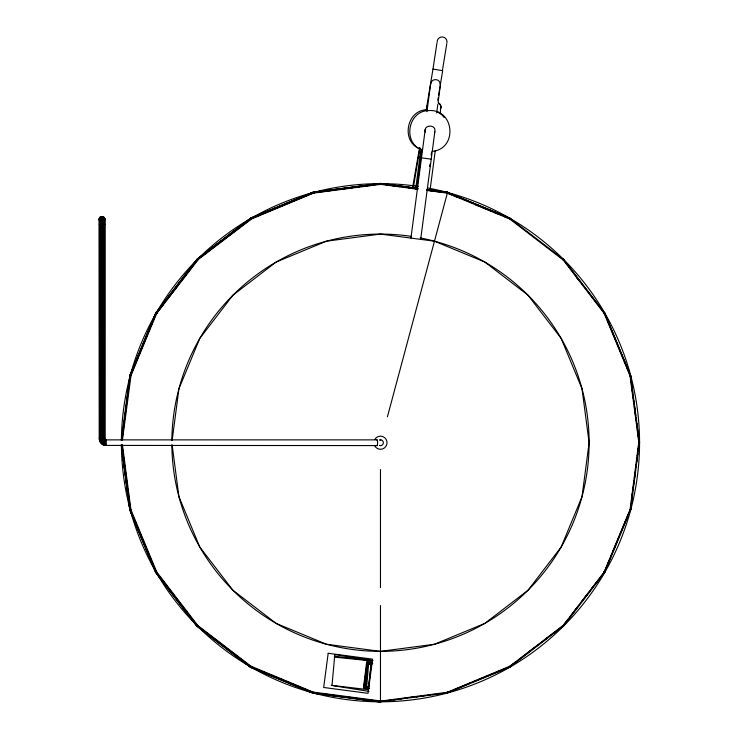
<?xml version="1.0" encoding="UTF-8"?>
<svg xmlns="http://www.w3.org/2000/svg" width="739" height="739" viewBox="0 0 739 739"><rect width="100%" height="100%" fill="white"/><g stroke="black" fill="none" stroke-linecap="round" stroke-linejoin="round"><path stroke-width="1.11" d="M106.259 440.13L105.88 440.074A1.58 1.58 0 0 1 104.624 438.615L104.652 220.351C106.277 216.564 99.608 214.873 99.192 218.956L99.294 439.816A7.039 7.039 0 0 0 104.753 445.414L377.149 445.58M105.88 440.989L105.695 440.961A2.494 2.494 0 0 1 103.719 438.661L103.728 217.054M105.88 440.453L105.806 440.444A1.958 1.958 0 0 1 104.254 438.633L104.254 217.571M104.836 218.901L104.827 438.596A1.376 1.376 0 0 0 105.899 439.881L106.204 440.499M366.562 688.212L368.706 662.809M420.667 239.371L434.837 131.782C436.583 123.829 422.847 124.457 425.322 132.216M368.752 686.485L371.052 664.259M363.597 686.9L366.673 661.599L371.569 662.19L371.468 663.012L367.394 662.514M367.486 661.701L364.419 687.002L368.493 687.501L368.595 686.679L364.512 686.189M122.037 440.028L130.129 374.839L131.043 375.338L122.471 439.779M121.353 440.195L129.888 375.412L155.763 312.93L196.953 259.278L250.595 218.097L313.077 192.214L380.742 183.42L412.565 187.614M121.852 439.77L130.23 375.661L156.114 313.188L156.76 312.477L157.25 312.856M127.949 394.765L128.253 392.492M130.203 377.721L130.489 375.44M172.132 440.472L178.94 388.723L199.789 338.407L232.942 295.194L276.155 262.031L326.472 241.191L380.474 234.078L434.477 241.191L484.793 262.031L528.006 295.194L561.16 338.407L582.009 388.723L589.112 442.726L582.009 496.719L561.16 547.045L528.006 590.258L484.793 623.411L434.477 644.251L380.474 651.364L326.472 644.251L276.155 623.411L232.942 590.258L199.789 547.045L178.94 496.719L172.132 444.97M415.66 189.055L420.888 149.37M416.778 189.073L422.015 149.232M426.966 111.672L430.394 85.604M410.93 238.087L425.202 129.667M429.655 166.451L429.959 164.169M431.16 155.07L431.456 152.788M436.703 112.947L437.857 104.199M438.153 101.936L440.158 86.685M430.015 190.459L435.28 150.479M440.222 112.873L440.564 110.305M364.576 688.314L367.92 663.04M604.271 571.82L630.081 509.522L638.782 442.162L639.401 442.088L630.644 509.762L604.751 572.198L603.929 571.561M630.755 506.095L631.051 503.822M631.503 500.414L631.799 498.141L631.429 501.559M632.251 494.733L632.547 492.46M633 489.052L633.295 486.77L632.926 490.197M633.748 483.361L634.044 481.089M634.496 477.68L634.792 475.408L634.422 478.835M636.288 464.046L635.836 467.454L636.371 464.055M636.584 461.764L637.036 458.356M637.637 453.811L637.332 456.083L637.711 453.829M638.08 450.402L638.533 446.993M638.829 444.721L639.133 442.449M630.681 507.25L631.134 503.841M632.178 495.878L632.63 492.47M633.674 484.516L634.127 481.107M635.17 473.154L635.466 470.882M636.667 461.783L637.12 458.374M638.163 450.421L638.616 447.012M638.912 444.739L638.912 440.195M438.541 95.599L442.67 70.676L432.98 69.078L436.961 42.871M446.735 43.961L442.393 70.63M413.369 187.577L419.964 147.708M426.181 110.12L432.971 69.115M437.793 100.125L438.172 97.862M412.399 188.639L419.567 147.726M447.16 192.306L509.67 218.097L563.617 259.574M387.421 416.796L447.529 192.473L427.068 189.784M434.393 132.992L434.837 131.782M427.216 105.575L426.569 108.042A4.933 4.933 0 0 0 426.736 109.317M129.796 375.92L155.68 313.438L196.87 259.786L250.503 218.605L312.994 192.722L380.04 183.9L383.458 184.344M130.701 375.079L132.022 371.883M132.909 369.62L136.429 361.232M136.632 360.614L150.525 327.155M150.673 326.73L152.733 321.825M152.862 321.428L154.941 316.504M155.061 316.135L156.372 312.957L197.295 259.537L251.574 218.291L251.648 218.91L197.239 260.276L195.835 262.105M131.043 375.338L156.603 313.567L198.163 259.657L197.784 259.167M604.853 570.868L609.721 559.137M610.608 557.003L611.929 553.807M612.816 551.673L620.778 532.477M621.656 530.343L622.986 527.138M623.873 525.004L626.081 519.674M626.968 517.54L628.289 514.344M604.936 570.942L619.411 535.997M620.289 533.881L628.187 514.815M629.065 512.7L630.385 509.522M426.911 190.44L447.234 193.119L447.474 192.546L427.059 189.858M447.464 193.101L447.742 192.325L448.314 192.565L448.074 193.128L447.501 192.888L447.797 192.251L427.336 189.553M447.234 193.119L448.046 192.787L447.132 192.288M312.514 692.905L313.327 692.582L313.077 693.145L250.558 667.28L196.528 625.702L155.753 572.513L129.87 510.03L121.418 445.174M197.082 624.788L197.017 625.656L250.992 667.031L312.948 692.655L313.188 692.092L381.075 701.034L447.391 692.258L509.947 666.144L510.307 666.633L509.116 667.474L508.746 666.975M312.948 692.655L313.752 692.332M630.062 510.076L630.339 509.3M629.97 510.584L630.21 510.012M630.912 509.541L630.099 509.864M156.64 312.828L165.056 301.845M169.268 296.357L179.789 282.64M183.993 277.153L191.715 267.084M193.119 265.255L194.523 263.426M156.548 313.336L163.568 304.182M168.474 297.78L178.293 284.977M181.803 280.404L193.027 265.763M509.79 219.03L510.169 218.541M510.132 219.289L510.778 218.578L510.289 218.199L509.642 218.92L447.806 193.359M563.275 625.333L604.539 571.589L605.019 571.968L563.626 625.841L562.776 625.684L509.679 666.366L510.039 666.864L563.127 626.192L562.776 625.684M566.046 621.979L562.785 625.933M570.194 616.566L576.411 608.465M581.935 601.25L586.766 594.95M591.606 588.641L592.983 586.84M594.368 585.039L597.13 581.436M568.217 619.291L563.33 625.656L553.326 633.332M572.402 613.841L579.376 604.742M582.166 601.103L583.57 599.283M584.965 597.472L592.641 587.468M596.826 582.009L604.502 572.004M156.068 312.957L130.609 375.588L130.046 375.347M250.078 666.901L250.946 666.79L250.558 667.28M250.512 666.652L250.891 666.162L313.188 692.092M250.992 667.031L251.371 666.541M604.031 572.42L604.41 571.94M603.948 572.928L604.326 572.448M562.813 259.722L563.275 259.315L564.023 260.045M509.3 218.661L563.155 259.98L563.885 259.352L564.291 259.814L563.561 260.442L604.197 313.475L630.034 375.837L638.865 442.781L639.475 442.707M196.528 625.702L196.999 625.296L156.326 572.282L130.304 509.781L121.852 444.924M250.891 666.162L197.821 625.517L197.359 625.915L197.424 625.046L156.751 572.032L130.914 509.698L122.462 444.924M121.27 445.248L129.796 510.03L155.68 572.513L196.851 626.164L197.396 625.767L212.028 636.981M200.555 257.292L215.141 246.078M216.961 244.674L251.306 218.652L251.232 218.042L313.077 192.214L379.061 183.734M513.309 664.038L509.67 666.837L506.492 668.148M518.769 659.853L532.403 649.387M536.957 645.895L547.867 637.526M197.442 258.909L197.322 259.768L196.953 259.278L251.232 218.042M197.239 260.276L196.87 259.786L250.53 218.624L313.419 192.473L380.474 183.642L417.978 188.584M509.698 666.606L516.108 661.691M527.092 653.285L535.322 646.967M544.477 639.956L554.546 632.242M562.693 626.441L563.894 625.61L563.543 625.111M253.939 217.192L251.232 218.144L313.687 192.251L268.608 211.068M256.036 216.324L266.52 211.945M252.359 218.208L313.761 192.75L313.687 192.14M251.648 218.91L313.493 193.082L380.613 184.353L417.877 189.258M447.123 692.619L452.388 690.438M454.494 689.57L457.644 688.268M459.75 687.399L470.272 683.048M472.378 682.18L475.537 680.878M477.634 680.009L482.9 677.839M485.006 676.97L488.156 675.658M490.262 674.79L493.421 673.488M497.624 671.751L500.783 670.449M502.889 669.58L506.049 668.268M447.187 692.711L470.484 683.067M472.609 682.189L504.377 669.026M313.512 692.896L380.539 701.717L447.464 692.877L509.541 667.225L509.18 666.726M603.855 313.216L604.428 312.985L630.312 375.504L629.693 375.578M604.465 313.253L605.038 313.022L604.696 313.826M604.197 313.475L604.77 313.244L630.653 375.763L639.401 442.088M604.086 313.789L604.659 313.558M604.428 314.047L605.001 313.816M156.52 571.459L156.188 572.263L196.953 625.443M155.523 571.94L156.095 571.709M156.409 571.774L155.615 571.432M156.188 572.263L156.751 572.032M155.753 572.513L156.326 572.282M427.225 109.741C405.923 109.76 400.593 142.886 420.962 149.26M432.01 151.393C457.931 149.306 454.744 108.818 428.842 110.564C407.54 110.582 402.219 143.708 422.588 150.082M381.943 701.237L384.206 700.941M393.268 699.741L395.531 699.436M398.931 698.992L401.203 698.688M404.602 698.235L406.866 697.939M410.265 697.487L412.528 697.191M415.928 696.738L418.191 696.443M316.033 192.454L319.442 192.011M321.714 191.715L325.123 191.272M327.395 190.976L330.804 190.533M333.077 190.237L335.349 189.941M338.758 189.498L342.166 189.055M344.439 188.759L346.711 188.463M350.12 188.02L352.392 187.724M355.801 187.281L359.209 186.828M361.482 186.533L363.754 186.237M367.163 185.794L369.435 185.498M372.844 185.055L375.116 184.759M382.405 701.246L384.677 700.941M388.086 700.498L390.358 700.193M393.767 699.75L396.049 699.445M399.457 699.002L401.73 698.697M405.138 698.253L407.411 697.949M410.819 697.505L413.092 697.2M416.5 696.757L418.773 696.452M421.045 696.156L424.454 695.704M427.863 695.26L430.144 694.956M432.417 694.66L434.689 694.364M438.098 693.912L440.37 693.616M380.197 183.586L380.807 183.512M417.978 188.667L380.539 183.743L380.003 184.427M630.302 375.615L630.995 376.151M630.034 375.837L630.653 375.763M630.108 376.447L630.727 376.373M639.05 441.94L639.743 442.476L639.124 442.55M130.498 508.829L129.962 509.522L155.763 572.004L160.677 578.314M130.23 509.162L130.84 509.088M129.796 509.411L130.572 509.448M130.304 509.781L130.914 509.698M129.87 510.03L130.48 509.956L129.233 500.331M313.077 693.145L380.714 701.893M377.029 439.871L105.899 439.871L105.88 445.58M99.192 438.181L104.836 438.218M380.123 439.871L380.881 439.871M380.077 445.571L380.825 445.58M372.807 663.16L367.893 662.744L365.75 688.138L369.639 688.471M368.641 663.631L371.708 663.89M365.814 687.325L368.678 687.566M334.231 657.082L371.394 660.934M334.73 656.223L371.652 660.611L368.207 689.681L331.275 685.293M419.872 157.047L421.59 157.278M421.489 157.878L431.234 159.153M380.132 183.392L416.5 188.26M426.717 189.6L447.742 192.325M385.73 184.648L389.139 185.092M394.82 185.84L391.411 185.397L394.857 185.932M397.092 186.145L400.501 186.588M406.182 187.337L402.773 186.893L405.72 187.392M408.455 187.641L417.553 188.833M426.643 190.034L434.597 191.078M436.869 191.373L445.959 192.574M383.513 184.436L380.105 183.993L380.179 184.602M385.776 184.741L389.185 185.184M397.129 186.228L399.466 186.616M408.473 187.724L410.764 188.103M413.009 188.325L416.417 188.768M429.959 190.634L433.433 191.004M436.731 191.521L439.105 191.752M441.248 192.112L444.776 192.5M371.985 663.585L367.098 662.938L363.764 688.203L368.65 688.85M371.883 664.398L366.997 663.742L367.81 663.862M364.687 687.501L368.761 688.037M363.8 687.898L364.623 688.009M315.581 692.877L317.844 693.173M321.234 693.625L323.497 693.921M325.76 694.217L329.151 694.66M331.414 694.965L334.804 695.408M337.067 695.704L340.457 696.147M342.72 696.452L346.111 696.895M348.374 697.191L351.764 697.644M354.027 697.939L357.417 698.383M359.681 698.678L363.071 699.131M365.334 699.427L368.724 699.87M370.987 700.166L374.377 700.618M376.641 700.914L380.031 701.357L380.105 701.967M313.687 692.748L316.486 693.164M319.368 693.496L322.259 693.838M325.049 694.244L327.331 694.54M330.13 694.956L333.012 695.288M335.811 695.704L338.083 696.009M341.492 696.452L344.374 696.785M347.173 697.2L349.445 697.505M352.854 697.949L355.126 698.253M358.535 698.697L361.491 698.955M364.225 699.445L366.498 699.75M369.906 700.193L372.179 700.498M105.88 441.645L105.557 441.599A3.141 3.141 0 0 1 103.072 438.698L103.081 216.693M105.88 442.375L105.409 442.301A3.861 3.861 0 0 1 102.416 439.234L102.361 216.509M105.88 443.123L105.252 443.031A4.61 4.61 0 0 1 101.677 439.372L101.622 216.518M105.88 443.843L105.104 443.733A5.321 5.321 0 0 1 100.975 439.502L100.901 216.712M105.88 444.49L104.975 444.361A5.967 5.967 0 0 1 100.347 439.622L100.264 217.081M105.88 445.017L104.864 444.869A6.485 6.485 0 0 1 99.83 439.714L99.737 217.608M105.88 445.386L104.79 445.229A6.836 6.836 0 0 1 99.488 439.779M372.946 660.546L334.832 654.514L331.996 685.506L368.992 691.371M447.705 192.537L509.679 218.171M448.046 192.787L510.021 218.43M448.527 193.544L451.723 194.865M453.857 195.743L457.062 197.064M475.186 204.555L480.516 206.763M482.65 207.641L485.846 208.961M487.98 209.848L491.176 211.169M493.31 212.047L497.578 213.811M503.97 216.453L507.166 217.774M250.65 666.772L312.754 692.341M277.679 677.829L280.857 679.15M253.773 668.148L247.87 664.74M255.888 669.026L259.066 670.338M261.181 671.215L264.359 672.536M266.483 673.414L277.07 677.802M279.185 678.679L285.54 681.312M288.718 682.624L292.958 684.379M295.073 685.256L298.251 686.577M300.367 687.446L310.962 691.833M630.081 509.522L630.644 509.762M629.84 510.095L630.404 510.335M129.888 375.403L130.803 375.902M437.617 111.959L442.033 115.007L444.121 117.455M213.857 638.385L246.798 663.613M248.627 665.017L250.456 666.412M509.587 218.679L510.076 219.049M206.643 632.667L208.463 634.062M206.938 633.332L196.934 625.656L164.834 583.828M213.312 638.219L223.307 645.895M228.767 650.08L239.685 658.458M196.851 626.164L250.503 667.345L312.994 693.219L380.04 702.05L380.04 701.459M604.16 572.078L604.641 572.457M603.892 572.3L604.373 572.679M156.982 313.077L156.151 312.449L155.772 312.93L156.603 313.567M563.155 259.98L563.561 260.442M197.424 625.046L197.821 625.517M196.999 625.296L197.396 625.767M563.33 259.269L604.77 313.244M563.681 259.786L604.428 312.985M576.531 277.559L577.935 279.388M189.175 614.783L190.57 616.594M197.359 259.417L197.729 259.906M197.295 259.537L197.664 260.026M509.448 666.504L509.808 667.003M563.035 625.462L563.395 625.97M562.841 625.582L563.201 626.09M604.502 312.93L630.385 375.412M440.185 83.027L440.416 84.301M630.681 377.684L632.63 392.455M632.926 394.728L633.378 398.145M633.674 400.418L634.127 403.827M634.422 406.099L634.875 409.508M635.17 411.78L635.623 415.189M635.919 417.461L636.371 420.87M636.667 423.142L637.12 426.551M637.415 428.823L637.868 432.241M638.163 434.514L638.616 437.922M630.681 378.386L631.134 381.777M631.429 384.049L631.882 387.448M632.178 389.712L632.621 393.111M632.926 395.374L633.369 398.774M633.674 401.046L633.97 403.309M634.422 406.709L634.866 410.108M635.17 412.371L635.614 415.771M635.919 418.043L636.214 420.306M636.667 423.706L637.11 427.105M637.415 429.368L637.711 431.641M638.154 435.04L638.459 437.303M121.353 444.739L129.888 509.522M122.037 445.174L123.062 453.053M123.358 455.307L123.801 458.688M124.087 460.933L125.27 469.939M125.556 472.193L126.738 481.2M127.025 483.454L127.468 486.825M127.764 489.079L128.937 498.086M121.796 446.919L122.24 450.3M122.535 452.554L122.979 455.935M123.274 458.189L123.709 461.57M124.004 463.824L129.741 507.776M639.059 441.83L639.041 442.957M447.658 692.037L447.732 692.646M447.391 692.258L447.464 692.877M446.966 692.517L447.04 693.127L446.356 692.591M446.781 692.341L446.855 692.951M380.539 183.743L380.613 184.353M379.661 184.168L380.197 183.484L379.569 184.676M381.075 701.034L381.148 701.644M380.465 701.108L380.539 701.717M314.297 192.177L314.371 192.787M314.103 193.008L314.029 192.399L313.493 193.082M313.669 193.258L313.595 192.648L313.059 193.341M313.077 192.214L313.151 192.833M251.149 218.55L251.223 219.16M250.964 218.365L251.038 218.984M250.623 218.116L250.697 218.726M250.53 218.624L250.604 219.234M99.469 439.779L99.377 218.245M99.192 218.956L99.395 220.398A2.827 2.827 0 0 1 101.991 216.481A2.827 2.827 0 0 1 104.642 220.342M380.474 469.57L380.474 587.699M380.474 605.564L380.474 701.801M104.633 218.199L104.624 438.615A1.561 1.561 0 0 0 105.88 440.056M379.403 440.056A2.873 2.873 0 0 1 383.347 442.744A2.873 2.873 0 0 1 379.347 445.368M374.784 439.437A6.568 6.568 0 0 1 384.696 437.691A6.568 6.568 0 0 1 384.696 447.76A6.568 6.568 0 0 1 374.784 446.005M376.908 440.038A2.91 0.49 -90 0 1 377.583 442.744A2.91 0.49 -90 0 1 376.899 445.386M105.114 440.121A1.931 1.931 0 0 1 104.587 439.576M427.41 187.937A259.075 259.075 0 0 1 637.739 473.357A259.075 259.075 0 0 1 366.267 701.413A259.075 259.075 0 0 1 121.408 444.998M121.408 440.444A259.075 259.075 0 0 1 418.302 186.422M420.121 237.884A208.638 208.638 0 0 1 587.514 468.498A208.638 208.638 0 0 1 368.687 651.031A208.638 208.638 0 0 1 171.845 444.98M171.845 440.472A208.638 208.638 0 0 1 411.106 236.341M440.315 85.585A4.942 4.914 7.5 0 0 435.908 79.618A4.942 4.914 7.5 0 0 430.56 84.745A4.933 4.933 0 0 1 431.114 82.251M437.165 41.984A4.924 4.924 0 0 1 442.606 36.968A4.924 4.924 0 0 1 446.873 43.019M440.943 106.979L440.398 109.474A4.942 4.914 7.5 0 0 438.282 102.832A4.933 4.933 0 0 1 440.721 105.714L440.943 106.979M328.19 653.294L323.673 687.473L368.059 693.33L372.576 659.16L328.19 653.294M99.377 224.434C109.206 225.635 103.571 223.187 99.377 224.434M104.818 438.476L102.878 438.707L104.809 438.476"/></g></svg>
